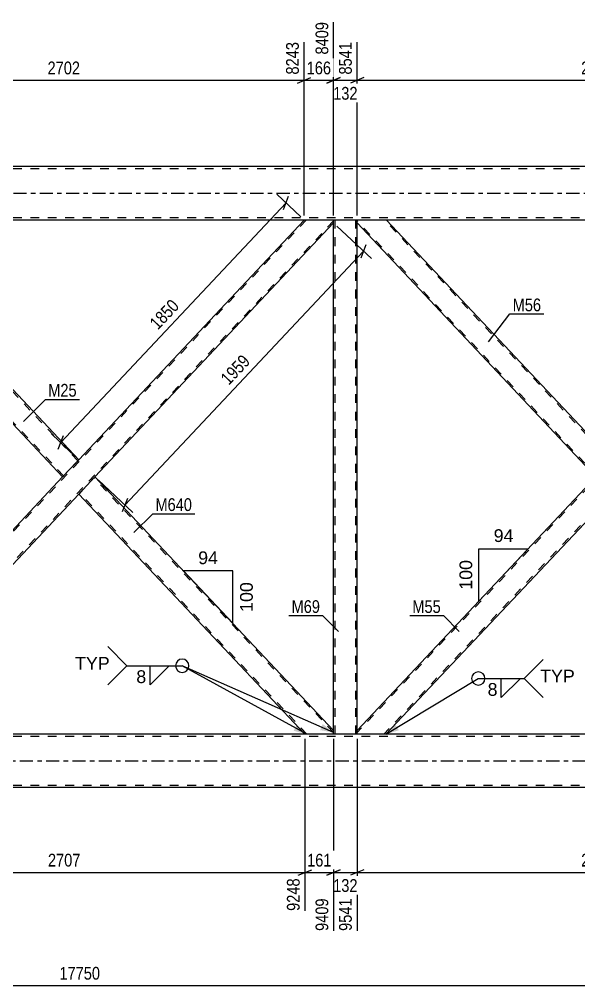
# Model space of a CAD drawing. Header units: millimetres. Extents: x -75 to 766, y -422 to 172.
# Drawn here: x 265.7 to 391.5, y -178.1 to 39.1 of the extents above; entities that cross this region are included whole.
import ezdxf

# ---------------------------------------------------------------- set-up
doc = ezdxf.new("R2010")
doc.units = ezdxf.units.MM
doc.linetypes.add('DXK_LINE_DOT2', pattern=[3.9198, 1.9599, -1.9599])
doc.linetypes.add('DXK_LINE_DOT3', pattern=[5.9187, 2.979, -0.9799, 0.9799, -0.9799])
doc.styles.add('Arial', font='ARIAL.TTF', dxfattribs={"height": 0.2})
doc.styles.add('Arial Narrow', font='ARIALN.TTF', dxfattribs={"height": 0.2})

# ---------------------------------------------------------------- blocks, each defined once
blk = doc.blocks.new('Part-386048478-1392 - 1175')
at = {"color": 7, "linetype": 'DXK_LINE_DOT2'}
for p, q in [((450.16, -6), (341.64, -121.2)), ((456.36, -6.19), (347.64, -121.6)), ((456.36, -6), (449.72, -6)), ((398.95, -59.89), (395.32, -63.75)), ((402.58, -63.75), (398.95, -67.6)), ((348.08, -121.6), (341.64, -121.6))]:
    blk.add_line(p, q, dxfattribs=at)
at = {"color": 2, "linetype": 'Continuous'}
for p, q in [((449.72, -6), (398.95, -59.89)), ((456.36, -6.65), (456.36, -6)), ((456.36, -6.65), (402.58, -63.75)), ((341.64, -120.73), (395.32, -63.75)), ((398.95, -67.6), (348.08, -121.6)), ((341.64, -121.6), (341.64, -120.73))]:
    blk.add_line(p, q, dxfattribs=at)
blk = doc.blocks.new('Part-386048478-1390 - 1175')
at = {"color": 7, "linetype": 'DXK_LINE_DOT2'}
for p, q in [((330.17, -6), (221.64, -121.41)), ((336.36, -6.19), (227.83, -121.6)), ((336.36, -6), (329.73, -6)), ((279.05, -59.89), (275.42, -63.75)), ((282.68, -63.75), (279.05, -67.6)), ((222.47, -120.06), (221.64, -120.94)), ((221.64, -121.6), (221.64, -120.94)), ((228.27, -121.6), (221.64, -121.6))]:
    blk.add_line(p, q, dxfattribs=at)
at = {"color": 2, "linetype": 'Continuous'}
for p, q in [((329.73, -6), (279.05, -59.89)), ((336.36, -6.66), (336.36, -6)), ((336.36, -6.66), (282.68, -63.75)), ((275.42, -63.75), (222.47, -120.06)), ((279.05, -67.6), (228.27, -121.6))]:
    blk.add_line(p, q, dxfattribs=at)
blk = doc.blocks.new('Part-386048478-1391 - 1175')
at = {"color": 2, "linetype": 'Continuous'}
for p, q in [((221.64, -6.65), (221.64, -6)), ((279.05, -59.89), (228.28, -6)), ((275.42, -63.75), (221.64, -6.65)), ((278.61, -60.36), (275.42, -63.75)), ((279.05, -59.89), (278.61, -60.36))]:
    blk.add_line(p, q, dxfattribs=at)
at = {"color": 7, "linetype": 'DXK_LINE_DOT2'}
for p, q in [((228.28, -6), (221.64, -6)), ((275.64, -63.51), (221.64, -6.19)), ((278.83, -60.13), (227.84, -6)), ((279.01, -59.93), (278.61, -60.36)), ((275.64, -63.51), (275.66, -63.5))]:
    blk.add_line(p, q, dxfattribs=at)
blk = doc.blocks.new('Part-386048478-1393 - 1175')
at = {"color": 2, "linetype": 'Continuous'}
for p, q in [((341.64, -6.66), (341.64, -6)), ((398.95, -59.89), (348.27, -6)), ((395.32, -63.75), (341.64, -6.66)), ((398.51, -60.36), (395.32, -63.75)), ((398.95, -59.89), (398.51, -60.36))]:
    blk.add_line(p, q, dxfattribs=at)
at = {"color": 7, "linetype": 'DXK_LINE_DOT2'}
for p, q in [((348.27, -6), (341.64, -6)), ((395.54, -63.51), (341.64, -6.19)), ((398.73, -60.13), (347.83, -6)), ((398.92, -59.93), (398.51, -60.36)), ((395.54, -63.51), (395.56, -63.49))]:
    blk.add_line(p, q, dxfattribs=at)
blk = doc.blocks.new('Part-386048478-1397 - 1175')
at = {"color": 7, "linetype": 'DXK_LINE_DOT2'}
for p, q in [((341.64, -6), (336.36, -6)), ((336.36, -6.66), (336.36, -6)), ((336.68, -121.6), (336.68, -6)), ((341.32, -121.6), (341.32, -6)), ((341.64, -6.66), (341.64, -6)), ((336.36, -121.6), (336.36, -120.73)), ((341.64, -121.6), (336.36, -121.6)), ((341.64, -121.6), (341.64, -120.73))]:
    blk.add_line(p, q, dxfattribs=at)
at = {"color": 2, "linetype": 'Continuous'}
for p, q in [((336.36, -120.73), (336.36, -6.66)), ((341.64, -120.73), (341.64, -6.66))]:
    blk.add_line(p, q, dxfattribs=at)
blk = doc.blocks.new('Part-386048478-1410 - 1175')
at = {"color": 2, "linetype": 'Continuous'}
for p, q in [((282.68, -63.75), (279.05, -67.6)), ((336.36, -120.73), (282.68, -63.75)), ((329.92, -121.6), (279.05, -67.6)), ((336.36, -121.6), (336.36, -120.73))]:
    blk.add_line(p, q, dxfattribs=at)
at = {"color": 7, "linetype": 'DXK_LINE_DOT2'}
for p, q in [((336.36, -121.2), (282.46, -63.98)), ((279.27, -67.37), (279.29, -67.35)), ((330.36, -121.6), (279.27, -67.37)), ((336.36, -121.6), (329.92, -121.6))]:
    blk.add_line(p, q, dxfattribs=at)
blk = doc.blocks.new('Part-386048478-1444 - 1175')
at = {"color": 7, "linetype": 'DXK_LINE_DOT2'}
for p, q in [((587.64, -121.6), (-27.5, -121.6)), ((587.64, -122.08), (-40, -122.08)), ((587.64, -133.12), (-40, -133.12))]:
    blk.add_line(p, q, dxfattribs=at)
at = {"color": 2, "linetype": 'Continuous'}
for p, q in [((452.5, -121.6), (225.5, -121.6)), ((587.64, -133.6), (-35.2, -133.6))]:
    blk.add_line(p, q, dxfattribs=at)
at = {"color": 7, "linetype": 'DXK_LINE_DOT3'}
blk.add_line((-42, -127.6), (587.64, -127.6), dxfattribs=at)
blk = doc.blocks.new('Part-386048478-1445 - 1175')
at = {"color": 7, "linetype": 'DXK_LINE_DOT2'}
for p, q in [((587.64, 5.52), (0, 5.52)), ((587.64, -5.52), (0, -5.52))]:
    blk.add_line(p, q, dxfattribs=at)
at = {"color": 2, "linetype": 'Continuous'}
for p, q in [((457, 6), (221, 6)), ((461.4, -6), (0, -6))]:
    blk.add_line(p, q, dxfattribs=at)
at = {"color": 7, "linetype": 'DXK_LINE_DOT3'}
blk.add_line((-2, 0), (587.64, 0), dxfattribs=at)
blk = doc.blocks.new('AngleDimension-386048478-47322 - 1175')
at = {"color": 7, "linetype": 'Continuous'}
for p, q in [((369.02, -79.88), (380.13, -79.88)), ((369.02, -91.67), (380.13, -79.88)), ((369.02, -91.67), (369.02, -79.88)), ((380.24, -79.76), (380.13, -79.88))]:
    blk.add_line(p, q, dxfattribs=at)
at = {"color": 0}
for points in [[(377.39, -78.98), (377.39, -74.78), (371.75, -74.78), (371.75, -78.98)], [(368.12, -81.84), (363.92, -81.84), (363.92, -89.71), (368.12, -89.71)]]:
    blk.add_wipeout(points, dxfattribs=at)
at = {"color": 3, "style": 'Arial'}
blk.add_text('94', height=2.865, dxfattribs=at).set_placement((372.35, -78.38))
blk.add_text('100', height=2.865, rotation=90.0002, dxfattribs=at).set_placement((367.52, -89.11))
blk = doc.blocks.new('StraightDimension-386048478-54152 - 1175')
at = {"color": 7, "linetype": 'Continuous'}
blk.add_line((-41, -178.11), (599.54, -178.11), dxfattribs=at)
at = {"color": 0}
blk.add_wipeout([(284.44, -177.36), (284.44, -173.16), (274.1, -173.16), (274.1, -177.36)], dxfattribs=at)
at = {"color": 3, "style": 'Arial Narrow'}
blk.add_text('17750', height=2.863, dxfattribs=at).set_placement((274.7, -176.76))
blk = doc.blocks.new('AngleDimension-386048478-47307 - 1175')
at = {"color": 7, "linetype": 'Continuous'}
for p, q in [((303.18, -85.52), (302.57, -84.86)), ((313.68, -84.86), (302.57, -84.86)), ((313.68, -96.65), (302.57, -84.86)), ((313.68, -96.65), (313.68, -84.86))]:
    blk.add_line(p, q, dxfattribs=at)
at = {"color": 0}
for points in [[(310.95, -83.96), (310.95, -79.76), (305.3, -79.76), (305.3, -83.96)], [(318.78, -86.82), (314.58, -86.82), (314.58, -94.69), (318.78, -94.69)]]:
    blk.add_wipeout(points, dxfattribs=at)
at = {"color": 3, "style": 'Arial'}
blk.add_text('94', height=2.865, dxfattribs=at).set_placement((305.9, -83.36))
blk.add_text('100', height=2.865, rotation=90.0002, dxfattribs=at).set_placement((318.18, -94.09))
blk = doc.blocks.new('StraightDimension-386048478-29497 - 1175')
at = {"color": 7, "linetype": 'Continuous'}
for p, q in [((341.64, -122.6), (341.64, -165.8)), ((449.73, -122.6), (449.73, -163.13)), ((343.14, -152.08), (340.14, -153.28)), ((341.64, -152.68), (449.73, -152.68)), ((448.23, -153.28), (451.23, -152.08))]:
    blk.add_line(p, q, dxfattribs=at)
at = {"color": 0}
blk.add_wipeout([(399.94, -151.93), (399.94, -147.73), (391.43, -147.73), (391.43, -151.93)], dxfattribs=at)
at = {"color": 0, "linetype": 'Continuous'}
blk.add_wipeout([(449.13, -153.38), (444.93, -153.38), (444.93, -163.73), (449.13, -163.73)], dxfattribs=at)
at = {"color": 3, "style": 'Arial Narrow'}
blk.add_text('2702', height=2.863, dxfattribs=at).set_placement((392.03, -151.33))
at = {"color": 3, "linetype": 'Continuous', "style": 'Arial Narrow'}
blk.add_text('12243', height=2.863, rotation=90.0002, dxfattribs=at).set_placement((448.53, -163.13))
blk = doc.blocks.new('StraightDimension-386048478-29498 - 1175')
at = {"color": 7, "linetype": 'Continuous'}
for p, q in [((336.36, -122.6), (336.36, -165.8)), ((341.64, -122.6), (341.64, -165.8)), ((334.86, -153.28), (337.86, -152.08)), ((336.36, -152.68), (341.64, -152.68)), ((343.14, -152.08), (340.14, -153.28))]:
    blk.add_line(p, q, dxfattribs=at)
at = {"color": 0}
blk.add_wipeout([(342.34, -157.63), (342.34, -153.43), (335.66, -153.43), (335.66, -157.63)], dxfattribs=at)
at = {"color": 0, "linetype": 'Continuous'}
blk.add_wipeout([(341.04, -157.88), (336.84, -157.88), (336.84, -166.4), (341.04, -166.4)], dxfattribs=at)
at = {"color": 3, "style": 'Arial Narrow'}
blk.add_text('132', height=2.863, dxfattribs=at).set_placement((336.26, -157.03))
at = {"color": 3, "linetype": 'Continuous', "style": 'Arial Narrow'}
blk.add_text('9541', height=2.863, rotation=90.0002, dxfattribs=at).set_placement((340.44, -165.8))
blk = doc.blocks.new('StraightDimension-386048478-29499 - 1175')
at = {"color": 7, "linetype": 'Continuous'}
for p, q in [((329.92, -122.6), (329.92, -161.3)), ((336.36, -122.6), (336.36, -165.8)), ((328.42, -153.28), (331.42, -152.08)), ((329.92, -152.68), (336.36, -152.68)), ((337.86, -152.08), (334.86, -153.28))]:
    blk.add_line(p, q, dxfattribs=at)
at = {"color": 0}
blk.add_wipeout([(336.48, -151.93), (336.48, -147.73), (329.8, -147.73), (329.8, -151.93)], dxfattribs=at)
at = {"color": 0, "linetype": 'Continuous'}
blk.add_wipeout([(335.76, -157.88), (331.56, -157.88), (331.56, -166.4), (335.76, -166.4)], dxfattribs=at)
at = {"color": 3, "style": 'Arial Narrow'}
blk.add_text('161', height=2.863, dxfattribs=at).set_placement((330.4, -151.33))
at = {"color": 3, "linetype": 'Continuous', "style": 'Arial Narrow'}
blk.add_text('9409', height=2.863, rotation=90.0002, dxfattribs=at).set_placement((335.16, -165.8))
blk = doc.blocks.new('StraightDimension-386048478-29500 - 1175')
at = {"color": 7, "linetype": 'Continuous'}
for p, q in [((221.64, -122.6), (221.64, -165.8)), ((329.92, -122.6), (329.92, -161.3)), ((223.14, -152.08), (220.14, -153.28)), ((221.64, -152.68), (329.92, -152.68)), ((328.42, -153.28), (331.42, -152.08))]:
    blk.add_line(p, q, dxfattribs=at)
at = {"color": 0}
blk.add_wipeout([(280.04, -151.93), (280.04, -147.73), (271.52, -147.73), (271.52, -151.93)], dxfattribs=at)
at = {"color": 0, "linetype": 'Continuous'}
blk.add_wipeout([(329.32, -153.38), (325.12, -153.38), (325.12, -161.9), (329.32, -161.9)], dxfattribs=at)
at = {"color": 3, "style": 'Arial Narrow'}
blk.add_text('2707', height=2.863, dxfattribs=at).set_placement((272.12, -151.33))
at = {"color": 3, "linetype": 'Continuous', "style": 'Arial Narrow'}
blk.add_text('9248', height=2.863, rotation=90.0002, dxfattribs=at).set_placement((328.72, -161.3))
blk = doc.blocks.new('StraightDimension-386048478-37618 - 1175')
at = {"color": 7, "linetype": 'Continuous'}
for p, q in [((449.72, -5), (449.72, 35.84)), ((341.64, -5), (341.64, 34.01)), ((343.14, 26), (340.14, 24.8)), ((341.64, 25.4), (449.72, 25.4)), ((448.22, 24.8), (451.22, 26))]:
    blk.add_line(p, q, dxfattribs=at)
at = {"color": 0, "linetype": 'Continuous'}
blk.add_wipeout([(449.12, 36.44), (444.92, 36.44), (444.92, 26.1), (449.12, 26.1)], dxfattribs=at)
at = {"color": 0}
blk.add_wipeout([(399.94, 26.15), (399.94, 30.35), (391.42, 30.35), (391.42, 26.15)], dxfattribs=at)
at = {"color": 3, "linetype": 'Continuous', "style": 'Arial Narrow'}
blk.add_text('11243', height=2.863, rotation=90.0002, dxfattribs=at).set_placement((448.52, 26.7))
at = {"color": 3, "style": 'Arial Narrow'}
blk.add_text('2702', height=2.863, dxfattribs=at).set_placement((392.02, 26.75))
blk = doc.blocks.new('StraightDimension-386048478-37619 - 1175')
at = {"color": 7, "linetype": 'Continuous'}
for p, q in [((336.36, -5), (336.36, 38.51)), ((341.64, -5), (341.64, 34.01)), ((334.86, 24.8), (337.86, 26)), ((336.36, 25.4), (341.64, 25.4)), ((343.14, 26), (340.14, 24.8))]:
    blk.add_line(p, q, dxfattribs=at)
at = {"color": 0, "linetype": 'Continuous'}
blk.add_wipeout([(341.04, 34.61), (336.84, 34.61), (336.84, 26.1), (341.04, 26.1)], dxfattribs=at)
at = {"color": 0}
blk.add_wipeout([(342.34, 20.45), (342.34, 24.65), (335.66, 24.65), (335.66, 20.45)], dxfattribs=at)
at = {"color": 3, "linetype": 'Continuous', "style": 'Arial Narrow'}
blk.add_text('8541', height=2.863, rotation=90.0002, dxfattribs=at).set_placement((340.44, 26.7))
at = {"color": 3, "style": 'Arial Narrow'}
blk.add_text('132', height=2.863, dxfattribs=at).set_placement((336.26, 21.05))
blk = doc.blocks.new('StraightDimension-386048478-37620 - 1175')
at = {"color": 7, "linetype": 'Continuous'}
for p, q in [((336.36, -5), (336.36, 38.51)), ((329.73, -5), (329.73, 34.01)), ((328.23, 24.8), (331.23, 26)), ((329.73, 25.4), (336.36, 25.4)), ((337.86, 26), (334.86, 24.8))]:
    blk.add_line(p, q, dxfattribs=at)
at = {"color": 0}
blk.add_wipeout([(336.39, 26.15), (336.39, 30.35), (329.7, 30.35), (329.7, 26.15)], dxfattribs=at)
at = {"color": 0, "linetype": 'Continuous'}
blk.add_wipeout([(335.76, 39.11), (331.56, 39.11), (331.56, 30.6), (335.76, 30.6)], dxfattribs=at)
at = {"color": 3, "linetype": 'Continuous', "style": 'Arial Narrow'}
blk.add_text('8409', height=2.863, rotation=90.0002, dxfattribs=at).set_placement((335.16, 31.2))
at = {"color": 3, "style": 'Arial Narrow'}
blk.add_text('166', height=2.863, dxfattribs=at).set_placement((330.3, 26.75))
blk = doc.blocks.new('StraightDimension-386048478-37621 - 1175')
at = {"color": 7, "linetype": 'Continuous'}
for p, q in [((221.64, -5), (221.64, 34.01)), ((329.73, -5), (329.73, 34.01)), ((223.14, 26), (220.14, 24.8)), ((221.64, 25.4), (329.73, 25.4)), ((328.23, 24.8), (331.23, 26))]:
    blk.add_line(p, q, dxfattribs=at)
at = {"color": 0, "linetype": 'Continuous'}
blk.add_wipeout([(329.13, 34.61), (324.93, 34.61), (324.93, 26.1), (329.13, 26.1)], dxfattribs=at)
at = {"color": 0}
blk.add_wipeout([(279.94, 26.15), (279.94, 30.35), (271.43, 30.35), (271.43, 26.15)], dxfattribs=at)
at = {"color": 3, "linetype": 'Continuous', "style": 'Arial Narrow'}
blk.add_text('8243', height=2.863, rotation=90.0002, dxfattribs=at).set_placement((328.53, 26.7))
at = {"color": 3, "style": 'Arial Narrow'}
blk.add_text('2702', height=2.863, dxfattribs=at).set_placement((272.03, 26.75))
blk = doc.blocks.new('StraightDimension-386048478-47191 - 1175')
at = {"color": 7, "linetype": 'Continuous'}
for p, q in [((274.97, -56.06), (325.65, -2.16)), ((329, -5.31), (323.57, -0.21)), ((325.06, -3.66), (326.24, -0.66)), ((278.32, -59.21), (272.89, -54.1)), ((275.56, -54.55), (274.37, -57.56))]:
    blk.add_line(p, q, dxfattribs=at)
at = {"color": 0}
blk.add_wipeout([(302.68, -25.49), (299.62, -22.62), (293.79, -28.82), (296.85, -31.69)], dxfattribs=at)
at = {"color": 3, "style": 'Arial Narrow'}
blk.add_text('1850', height=2.863, rotation=46.7591, dxfattribs=at).set_placement((296.82, -30.85))
blk = doc.blocks.new('StraightDimension-386048478-47212 - 1175')
at = {"color": 7, "linetype": 'Continuous'}
for p, q in [((337.09, -7.35), (344.86, -14.66)), ((289.43, -70.1), (343.11, -13.01)), ((342.52, -14.52), (343.7, -11.51)), ((283.4, -64.43), (291.18, -71.74)), ((290.02, -68.59), (288.84, -71.6))]:
    blk.add_line(p, q, dxfattribs=at)
at = {"color": 0}
blk.add_wipeout([(318.64, -37.94), (315.58, -35.06), (309.75, -41.26), (312.81, -44.14)], dxfattribs=at)
at = {"color": 3, "style": 'Arial Narrow'}
blk.add_text('1959', height=2.863, rotation=46.7591, dxfattribs=at).set_placement((312.78, -43.29))
blk = doc.blocks.new('Mark-386048478-31492 - 1175')
at = {"color": 0}
blk.add_wipeout([(304.51, -71.41), (304.51, -68.41), (296.29, -68.41), (296.29, -71.41)], dxfattribs=at)
blk.add_wipeout([(304.51, -71.41), (304.51, -68.41), (296.29, -68.41), (296.29, -71.41)], dxfattribs=at)
at = {"color": 30, "linetype": 'Continuous'}
for p, q in [((291.44, -76.26), (295.69, -72.01)), ((295.69, -72.01), (305.11, -72.01))]:
    blk.add_line(p, q, dxfattribs=at)
at = {"color": 3, "style": 'Arial Narrow'}
blk.add_text('M640', height=2.863, dxfattribs=at).set_placement((296.29, -71.41))
blk = doc.blocks.new('Mark-386048478-31477 - 1175')
at = {"color": 0}
blk.add_wipeout([(278.58, -45.71), (278.58, -42.71), (272.18, -42.71), (272.18, -45.71)], dxfattribs=at)
blk.add_wipeout([(278.58, -45.71), (278.58, -42.71), (272.18, -42.71), (272.18, -45.71)], dxfattribs=at)
at = {"color": 30, "linetype": 'Continuous'}
for p, q in [((266.63, -51.26), (271.58, -46.31)), ((271.58, -46.31), (279.18, -46.31))]:
    blk.add_line(p, q, dxfattribs=at)
at = {"color": 3, "style": 'Arial Narrow'}
blk.add_text('M25', height=2.863, dxfattribs=at).set_placement((272.18, -45.71))
blk = doc.blocks.new('Mark-386048478-31483 - 1175')
at = {"color": 0}
blk.add_wipeout([(333.29, -94.33), (333.29, -91.33), (326.9, -91.33), (326.9, -94.33)], dxfattribs=at)
blk.add_wipeout([(333.29, -94.33), (333.29, -91.33), (326.9, -91.33), (326.9, -94.33)], dxfattribs=at)
at = {"color": 30, "linetype": 'Continuous'}
for p in [(326.3, -94.93), (337.43, -98.47)]:
    blk.add_line(p, (333.89, -94.93), dxfattribs=at)
at = {"color": 3, "style": 'Arial Narrow'}
blk.add_text('M69', height=2.863, dxfattribs=at).set_placement((326.9, -94.33))
blk = doc.blocks.new('Mark-386048478-31504 - 1175')
at = {"color": 0}
blk.add_wipeout([(360.46, -94.33), (360.46, -91.33), (354.06, -91.33), (354.06, -94.33)], dxfattribs=at)
blk.add_wipeout([(360.46, -94.33), (360.46, -91.33), (354.06, -91.33), (354.06, -94.33)], dxfattribs=at)
at = {"color": 30, "linetype": 'Continuous'}
for p in [(353.46, -94.93), (364.6, -98.47)]:
    blk.add_line(p, (361.06, -94.93), dxfattribs=at)
at = {"color": 3, "style": 'Arial Narrow'}
blk.add_text('M55', height=2.863, dxfattribs=at).set_placement((354.06, -94.33))
blk = doc.blocks.new('Mark-386048478-31507 - 1175')
at = {"color": 0}
blk.add_wipeout([(383.01, -26.52), (383.01, -23.52), (376.62, -23.52), (376.62, -26.52)], dxfattribs=at)
blk.add_wipeout([(383.01, -26.52), (383.01, -23.52), (376.62, -23.52), (376.62, -26.52)], dxfattribs=at)
at = {"color": 30, "linetype": 'Continuous'}
for p, q in [((371.17, -33.37), (376.02, -27.12)), ((376.02, -27.12), (383.61, -27.12))]:
    blk.add_line(p, q, dxfattribs=at)
at = {"color": 3, "style": 'Arial Narrow'}
blk.add_text('M56', height=2.863, dxfattribs=at).set_placement((376.62, -26.52))
blk = doc.blocks.new('WeldMark-386048478-51274 - 1175')
at = {"linetype": 'Continuous'}
blk.add_hatch(color=30, dxfattribs=at).paths.add_polyline_path([(351.04, -120.69), (348.08, -121.6), (350.26, -119.41)])
at = {"color": 3, "linetype": 'Continuous'}
for q in [(383.5, -104.78), (383.5, -113.35)]:
    blk.add_line((379.21, -109.06), q, dxfattribs=at)
at = {"color": 30, "linetype": 'Continuous'}
blk.add_line((348.08, -121.6), (368.89, -109.06), dxfattribs=at)
at = {"color": 3, "linetype": 'Continuous'}
blk.add_arc((368.89, -109.06), 1.5, 90, 270, dxfattribs=at)
at = {"color": 0}
blk.add_wipeout([(373.41, -113.16), (373.41, -109.76), (370.79, -109.76), (370.79, -113.16)], dxfattribs=at)
at = {"color": 30, "linetype": 'Continuous'}
blk.add_line((368.89, -109.06), (379.21, -109.06), dxfattribs=at)
at = {"color": 3, "linetype": 'Continuous'}
for p, q in [((374.07, -109.06), (378.36, -109.06)), ((378.36, -109.06), (374.07, -113.35)), ((374.07, -113.35), (374.07, -109.06))]:
    blk.add_line(p, q, dxfattribs=at)
blk.add_arc((368.89, -109.06), 1.5, 270, 90, dxfattribs=at)
at = {"color": 3, "style": 'Arial'}
blk.add_text('8', height=2.87, dxfattribs=at).set_placement((370.99, -112.96))
at = {"color": 0, "linetype": 'Continuous'}
blk.add_wipeout([(390.59, -109.96), (390.59, -106.96), (382.81, -106.96), (382.81, -109.96)], dxfattribs=at)
blk.add_wipeout([(390.59, -109.96), (390.59, -106.96), (382.81, -106.96), (382.81, -109.96)], dxfattribs=at)
at = {"color": 3, "linetype": 'Continuous', "style": 'Arial'}
blk.add_text('TYP', height=2.865, dxfattribs=at).set_placement((382.81, -109.96))
blk = doc.blocks.new('WeldMark-386048478-51298 - 1175')
at = {"linetype": 'Continuous'}
for points in [[(333.92, -119.3), (336.36, -121.2), (333.31, -120.68)], [(328.09, -119.5), (330.36, -121.6), (327.37, -120.81)]]:
    blk.add_hatch(color=30, dxfattribs=at).paths.add_polyline_path(points)
at = {"color": 3, "linetype": 'Continuous'}
for q in [(285.6, -101.9), (285.6, -110.48)]:
    blk.add_line((289.89, -106.19), q, dxfattribs=at)
at = {"color": 30, "linetype": 'Continuous'}
for p in [(336.36, -121.2), (330.36, -121.6)]:
    blk.add_line(p, (302.31, -106.19), dxfattribs=at)
at = {"color": 3, "linetype": 'Continuous'}
for start, end in [(90, 270), (270, 90)]:
    blk.add_arc((302.31, -106.19), 1.5, start, end, dxfattribs=at)
at = {"color": 0}
blk.add_wipeout([(294.41, -110.29), (294.41, -106.89), (291.79, -106.89), (291.79, -110.29)], dxfattribs=at)
at = {"color": 30, "linetype": 'Continuous'}
blk.add_line((289.89, -106.19), (302.31, -106.19), dxfattribs=at)
at = {"color": 3, "linetype": 'Continuous'}
for p, q in [((295.07, -106.19), (299.35, -106.19)), ((299.35, -106.19), (295.07, -110.48)), ((295.07, -110.48), (295.07, -106.19))]:
    blk.add_line(p, q, dxfattribs=at)
at = {"color": 3, "style": 'Arial'}
blk.add_text('8', height=2.87, dxfattribs=at).set_placement((291.99, -110.09))
at = {"color": 0, "linetype": 'Continuous'}
blk.add_wipeout([(285.99, -107.09), (285.99, -104.09), (278.21, -104.09), (278.21, -107.09)], dxfattribs=at)
blk.add_wipeout([(285.99, -107.09), (285.99, -104.09), (278.21, -104.09), (278.21, -107.09)], dxfattribs=at)
at = {"color": 3, "linetype": 'Continuous', "style": 'Arial'}
blk.add_text('TYP', height=2.865, dxfattribs=at).set_placement((278.21, -107.09))

msp = doc.modelspace()

# ---------------------------------------------------------------- block references
for name in ['Part-386048478-1445 - 1175', 'Part-386048478-1390 - 1175', 'Part-386048478-1391 - 1175', 'Part-386048478-1397 - 1175', 'Part-386048478-1392 - 1175', 'Part-386048478-1393 - 1175', 'Part-386048478-1410 - 1175', 'Part-386048478-1444 - 1175', 'StraightDimension-386048478-54152 - 1175']:
    msp.add_blockref(name, (0, 0))

# ---------------------------------------------------------------- next in the draw order: block references
for name in ['StraightDimension-386048478-37618 - 1175', 'Mark-386048478-31507 - 1175', 'AngleDimension-386048478-47322 - 1175', 'AngleDimension-386048478-47307 - 1175', 'Mark-386048478-31483 - 1175', 'StraightDimension-386048478-29497 - 1175']:
    msp.add_blockref(name, (0, 0))

# ---------------------------------------------------------------- next in the draw order: block references
for name in ['StraightDimension-386048478-37619 - 1175', 'Mark-386048478-31504 - 1175', 'WeldMark-386048478-51274 - 1175', 'StraightDimension-386048478-29498 - 1175']:
    msp.add_blockref(name, (0, 0))

# ---------------------------------------------------------------- next in the draw order: block references
for name in ['StraightDimension-386048478-37620 - 1175', 'StraightDimension-386048478-29499 - 1175']:
    msp.add_blockref(name, (0, 0))

# ---------------------------------------------------------------- next in the draw order: block references
for name in ['StraightDimension-386048478-37621 - 1175', 'StraightDimension-386048478-29500 - 1175']:
    msp.add_blockref(name, (0, 0))

# ---------------------------------------------------------------- next in the draw order: block references
for name in ['StraightDimension-386048478-47191 - 1175', 'WeldMark-386048478-51298 - 1175']:
    msp.add_blockref(name, (0, 0))

# ---------------------------------------------------------------- next in the draw order: block references
for name in ['StraightDimension-386048478-47212 - 1175', 'Mark-386048478-31477 - 1175']:
    msp.add_blockref(name, (0, 0))

# ---------------------------------------------------------------- next in the draw order: block references
msp.add_blockref('Mark-386048478-31492 - 1175', (0, 0))

doc.saveas('drawing.dxf')
